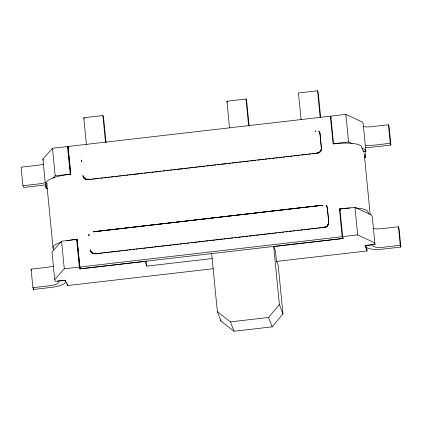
<?xml version="1.0" encoding="UTF-8"?>
<svg xmlns="http://www.w3.org/2000/svg" width="422" height="422" viewBox="0 0 422 422"><rect width="100%" height="100%" fill="white"/><g stroke="black" fill="none" stroke-linecap="round" stroke-linejoin="round"><path stroke-width="0.63" d="M321.474 147.916L321.058 150.311L321.474 147.916L319.902 133.02L321.422 149.53M328.754 222.668L328.327 224.478L328.738 222.041L328.564 223.829L327.636 225.527L327.245 225.934L328.706 223.201L327.345 225.828L325.963 226.799L324.397 227.247L95.425 253.696M321.485 148.502C321.88 149.784 318.204 154.589 321.221 149.873C322.397 147.436 319.85 153.708 317.133 153.08L88.161 179.529M321.469 149.325L320.361 151.598M211.665 253.437L217.367 311.668L230.433 321.88L268.592 317.471L279.385 304.505L273.709 246.564L343.355 238.514L342.643 236.642L357.666 234.906L374.319 242.645L374.989 244.401L364.972 245.557L367.029 250.948L276.109 261.45M217.367 311.668L220.949 321.042L234.01 331.249L272.174 326.844L282.962 313.873L278.193 265.201L276.405 260.516L275.497 251.248L273.709 246.564M47.517 188.238L46.267 188.381L45.597 186.624L42.896 159.047L52.481 148.275L67.504 146.54L68.222 148.412L70.801 174.713M45.597 186.624L46.905 185.158M53.003 178.306L55.182 175.858L70.21 174.122L67.504 146.54M212.171 258.565L146.698 266.124L144.91 261.44L80.027 268.935L77.326 241.352L76.614 239.48L61.586 241.215L52.001 251.987L54.702 279.564L55.372 281.321L65.389 280.166L67.446 285.552L213.316 268.703M54.702 279.564L64.286 268.798L79.315 267.063L80.027 268.935M320.208 151.762L320.467 151.482L319.934 152.031M327.477 225.928L328.416 224.525L328.807 222.6L327.419 208.294L326.934 206.627L327.308 207.724M327.319 226.092L327.73 225.649L326.285 226.846M320.055 151.925L318.41 152.959M327.05 226.319L326.85 226.487L327.203 226.197M326.201 226.888L325.061 227.316M318.235 152.822L317.144 153.075L318.7 152.627M317.798 153.149L315.904 153.397M86.415 144.477L83.799 117.754L102.878 115.549L103.554 117.305L106.043 142.726M229.531 127.945L226.909 101.222L245.994 99.017L246.664 100.774L249.154 126.194M320.646 117.279L318.22 92.508L317.55 90.751L298.47 92.956L301.086 119.679M53.736 249.84L53.066 248.083L46.71 183.185A24.065 6.061 -5.6 0 1 68.322 174.571L70.706 174.297L67.984 146.487L330.357 116.177L331.027 117.933M363.379 151.751L365.885 151.461L363.184 123.878L362.514 122.122L345.861 114.383L330.832 116.119L333.565 143.802M364.951 147.373A16.843 4.241 -5.6 0 0 374.214 146.983L390.909 145.052L389.095 126.51L388.425 124.754L371.724 126.684A9.627 2.426 -5.6 0 1 363.015 126.468M333.538 143.702L348.561 141.966L352.133 143.622M43.719 164A9.627 2.426 -5.6 0 1 37.795 165.26L21.1 167.186L22.915 185.727L39.615 183.802A9.627 2.426 -5.6 0 0 45.534 182.541M390.909 145.052L390.239 143.295L373.544 145.226A9.627 2.426 -5.6 0 1 365.916 145.231M89.543 179.55L91.505 179.324M92.814 179.171L95.43 178.87M96.738 178.717L98.701 178.49M100.663 178.263L102.625 178.037M103.933 177.884L106.555 177.583M107.863 177.43L109.825 177.203M111.134 177.055L113.75 176.755M115.058 176.602L117.675 176.301M118.983 176.148L120.945 175.921M122.253 175.768L124.87 175.468M126.178 175.315L128.14 175.088M129.448 174.94L132.07 174.634M133.378 174.486L139.265 173.806M140.573 173.653L142.536 173.426M144.498 173.199L146.46 172.973M147.769 172.82L149.731 172.598M151.693 172.371L153.655 172.144M154.964 171.991L157.58 171.691M158.894 171.538L160.856 171.311M162.818 171.084L164.78 170.857M166.089 170.704L168.705 170.404M170.013 170.251L171.976 170.024M173.284 169.876L175.9 169.57M177.208 169.422L183.095 168.742M184.403 168.589L187.025 168.288M188.333 168.135L190.296 167.909M191.604 167.761L194.22 167.455M195.528 167.307L197.491 167.08M198.799 166.927L201.415 166.627M202.724 166.474L204.686 166.247M206.648 166.02L208.61 165.793M209.919 165.64L212.54 165.34M213.848 165.187L215.811 164.96M217.119 164.812L219.735 164.506M221.044 164.358L226.93 163.678M228.239 163.525L230.855 163.224M232.163 163.071L234.126 162.845M235.434 162.697L238.05 162.391M239.364 162.243L241.326 162.016M242.634 161.863L245.251 161.563M246.559 161.41L248.521 161.183M250.483 160.956L252.446 160.729M253.754 160.576L255.716 160.349M257.678 160.123L259.641 159.896M260.949 159.748L263.565 159.447M264.874 159.294L266.841 159.068M268.149 158.915L270.766 158.614M272.074 158.461L274.69 158.16M275.999 158.007L277.961 157.781M279.269 157.633L281.885 157.327M283.194 157.179L285.156 156.952M286.464 156.799L289.081 156.499M290.389 156.346L292.356 156.119M294.319 155.892L296.281 155.665M297.589 155.512L299.551 155.291M301.514 155.064L303.476 154.837M304.784 154.684L307.401 154.383M308.709 154.23L310.671 154.004M311.979 153.851L314.596 153.55M364.281 157.506L365.579 157.353L364.977 151.176M93.378 231.662L322.883 205.234L93.394 231.826L322.361 205.208M77.511 240.366L77.068 239.195L74.683 239.469A24.065 6.061 -5.6 0 0 66.66 240.767M77.068 239.195L79.79 267.005L80.46 268.761L342.833 238.456L342.163 236.695L339.441 208.885L341.825 208.61A24.065 6.061 -5.6 0 1 350.118 208.02M342.833 238.456L339.937 209.059L354.965 207.323L371.618 215.062L372.288 216.818L374.989 244.401M95.499 253.865L98.115 253.564M99.423 253.416L102.045 253.11M103.353 252.963L105.315 252.736M106.624 252.583L109.24 252.282M110.548 252.129L116.435 251.449M117.743 251.296L120.36 250.995M121.668 250.842L123.63 250.615M124.938 250.468L127.56 250.162M128.868 250.014L130.831 249.787M132.139 249.634L134.755 249.333M136.063 249.18L138.026 248.954M139.334 248.806L141.95 248.5M143.258 248.352L145.875 248.046M147.183 247.899L149.145 247.672M150.454 247.519L153.07 247.218M154.383 247.065L156.346 246.838M157.654 246.685L160.27 246.385M161.579 246.232L164.195 245.931M165.503 245.778L167.465 245.551M168.774 245.404L171.39 245.098M172.698 244.95L174.661 244.723M175.969 244.57L178.585 244.269M179.893 244.116L181.861 243.89M183.169 243.742L185.785 243.436M187.094 243.288L189.056 243.061M191.018 242.835L192.981 242.608M194.289 242.455L196.905 242.154M198.213 242.001L200.176 241.774M201.484 241.621L204.1 241.321M205.408 241.168L208.03 240.867M209.338 240.714L211.301 240.493M212.609 240.34L215.225 240.039M216.533 239.886L218.496 239.659M219.804 239.506L222.42 239.205M223.729 239.052L225.691 238.826M226.999 238.678L229.615 238.372M230.924 238.224L232.886 237.997M234.854 237.771L236.816 237.544M238.124 237.391L240.74 237.09M242.049 236.937L244.011 236.71M245.319 236.557L247.936 236.257M249.244 236.109L251.86 235.803M253.168 235.655L255.131 235.429M256.439 235.276L259.055 234.975M260.363 234.822L266.256 234.141M267.564 233.988L273.451 233.308M274.759 233.16L276.721 232.933M278.684 232.707L280.646 232.48M281.954 232.327L283.916 232.1M285.879 231.873L287.841 231.646M289.154 231.499L291.771 231.193M293.079 231.045L295.041 230.818M297.004 230.591L298.966 230.365M300.274 230.212L302.891 229.911M304.199 229.758L306.161 229.531M307.469 229.378L310.086 229.077M311.394 228.924L317.286 228.244M318.594 228.096L321.211 227.796M322.519 227.643L324.481 227.416M32.905 287.709L49.601 285.778A9.627 2.426 -5.6 0 0 58.252 282.334L57.803 281.163L64.956 280.34L65.405 281.511A16.843 4.241 -5.6 0 1 50.276 287.535L33.575 289.466L32.905 287.709L31.091 269.167L47.786 267.237A9.627 2.426 -5.6 0 0 53.309 266.118M400.9 247.034L400.23 245.277L383.535 247.202A9.627 2.426 -5.6 0 1 373.095 245.963L372.652 244.792L365.494 245.62L365.943 246.791A16.843 4.241 -5.6 0 0 384.205 248.964L400.9 247.034L399.085 228.492L398.41 226.735L381.715 228.661A9.627 2.426 -5.6 0 1 373.006 228.444M79.79 267.005L342.163 236.695M94.797 253.733L92.993 253.379L93.784 253.633L91.479 252.34L94.211 253.685L92.407 253.068M87.523 179.566L85.001 178.828L83.767 177.646L84.949 178.78L86.515 179.466L84.358 178.321L83.292 176.818L83.519 177.266C83.456 177.414 85.07 179.44 86.246 179.519M94.022 253.812L91.732 252.672L90.704 251.306L90.261 249.755L90.413 250.552L90.266 250.051M361.649 148.043L365.215 149.704L365.885 151.461M91.98 252.783L91.548 252.419L92.27 252.994L91.083 251.881L90.366 250.436M365.579 157.353L364.239 153.84L370.21 214.803M368.807 214.054L367.91 211.712A24.065 6.061 -5.6 0 0 355.91 208.088M339.937 209.059L340.296 209.998M339.441 208.885L340.111 210.641M226.909 101.222L227.358 102.393M279.385 304.505L282.962 313.873M268.592 317.471L272.174 326.844M230.433 321.88L234.01 331.249M83.799 117.754L84.247 118.925M67.984 146.487L68.654 148.243M42.896 159.047L43.339 160.218M46.71 183.185L47.153 184.356M22.915 185.727L23.59 187.484L40.285 185.559A16.843 4.241 -5.6 0 0 45.212 184.794M31.091 269.167L31.539 270.338M327.224 207.381L328.738 222.083M388.425 124.754L390.239 143.295M398.41 226.735L400.23 245.277M363.442 150.791L363.569 152.084L361.554 146.814A24.065 6.061 -5.6 0 0 335.469 143.712L333.079 143.986L330.357 116.177M366.644 247.018L367.029 250.948M345.861 114.383L348.561 141.966M354.965 207.323L357.666 234.906M317.55 90.751L320.166 117.474M245.994 99.017L248.611 125.74M220.822 319.739L220.949 321.042M146.191 260.96L146.698 266.124M102.878 115.549L105.5 142.277M80.333 267.469L80.46 268.761M76.614 239.48L79.315 267.063M67.256 283.589L67.446 285.552M52.481 148.275L55.182 175.858M61.586 241.215L64.286 268.798M46.077 186.455L46.267 188.381M33.454 288.189L33.575 289.466M53.066 248.083A24.065 6.061 -5.6 0 1 60.879 242.275M81.625 160.866L81.636 161.684L81.768 160.065L81.625 160.866M88.894 235.038L88.9 235.851L89.031 234.231L88.894 235.038M326.021 226.772L324.397 227.247L326.021 226.772M315.619 131.068L315.107 131.205L315.619 131.068M88.219 178.981L87.713 179.118L88.219 178.981M95.483 253.147L94.976 253.284L95.483 253.147M86.932 179.519L84.622 178.548L86.932 179.519M319.101 131.669L318.747 131.279L320.003 133.331L319.101 131.669M326.364 205.836L326.011 205.445L326.976 206.743L326.364 205.836M84.073 178.1L83.667 177.546L84.073 178.1M91.337 252.266L90.93 251.712L91.337 252.266M83.44 177.14L83.102 176.269L83.44 177.14M83.145 176.385L82.997 175.589L83.145 176.385"/></g></svg>
